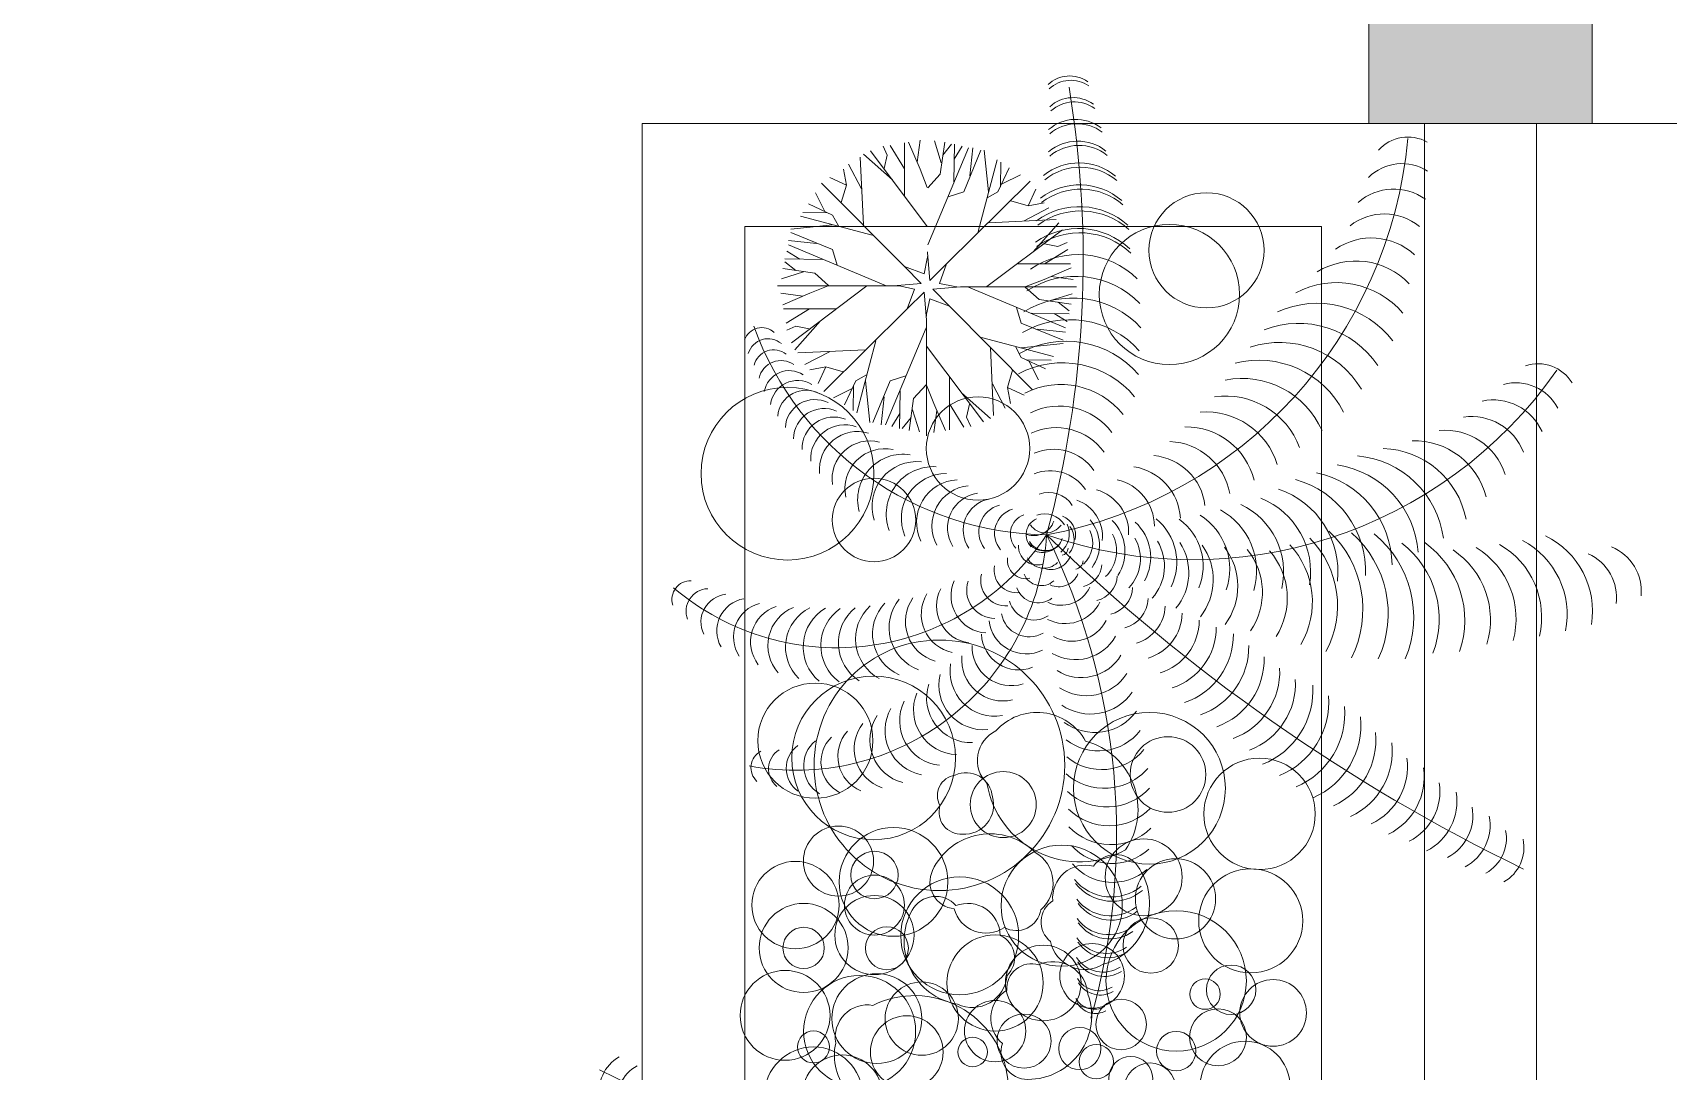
# Model space of a CAD drawing. Header units: millimetres. Extents: x 23333 to 28359, y 14545 to 18213.
# Drawn here: x 27346.5 to 27419.6, y 17262.9 to 17309.4 of the extents above; entities that cross this region are included whole.
import ezdxf

# ---------------------------------------------------------------- set-up
doc = ezdxf.new("R2010")
doc.units = ezdxf.units.MM
for name, color, linetype, lineweight in [('A-FURN', 9, 'Continuous', 13), ('VEGETAZIONE', 94, 'Continuous', 5), ('vetro', 140, 'Continuous', 15), ('Wall', 7, 'Continuous', 20)]:
    doc.layers.add(name, color=color, linetype=linetype, lineweight=lineweight)

msp = doc.modelspace()

# ---------------------------------------------------------------- hatches: boundary and pattern name
at = {"layer": 'Wall', "true_color": 0x636466}
h = msp.add_hatch(color=251, dxfattribs=at)
h.dxf.hatch_style = 1
h.paths.add_polyline_path([(27408.731, 17475.331), (27406.231, 17475.331), (27406.231, 17390.331), (27408.731, 17390.331)])
h.paths.add_polyline_path([(27416.231, 17475.331), (27413.731, 17475.331), (27413.731, 17390.331), (27416.231, 17390.331)])
h.paths.add_polyline_path([(27416.231, 17489.666), (27406.231, 17485.479), (27406.231, 17475.331), (27416.231, 17475.331)])
h.paths.add_polyline_path([(27416.231, 17310.331), (27406.231, 17310.331), (27406.231, 17305.331), (27408.731, 17305.331), (27416.231, 17305.331)])
h.paths.add_polyline_path([(27416.231, 16967.564), (27411.231, 16967.564), (27411.231, 16962.564), (27416.231, 16962.564)])
h.paths.add_polyline_path([(27411.231, 16967.564), (27406.231, 16967.564), (27406.231, 16962.564), (27411.231, 16962.564)])
h.paths.add_polyline_path([(28131.231, 17622.564), (28101.231, 17622.564), (28101.231, 17499.326), (28111.231, 17499.326), (28111.231, 17584.326), (28121.231, 17584.326), (28121.231, 17499.326), (28131.231, 17499.326)])
h.paths.add_polyline_path([(27346.481, 17395.331), (27346.481, 17390.331), (27406.231, 17390.331), (27406.231, 17485.479), (27403.163, 17484.194), (27402.481, 17395.331)])

# ---------------------------------------------------------------- linework, layer by layer
at = {"layer": 'A-FURN'}
for p, q in [((27373.731, 16967.564), (27373.731, 17305.331)), ((27408.731, 17305.331), (27373.731, 17305.331)), ((27408.731, 16967.564), (27408.731, 17305.331)), ((27378.334, 16972.17), (27378.334, 17300.728)), ((27404.128, 17300.728), (27378.334, 17300.728)), ((27404.128, 16972.17), (27404.128, 17300.728))]:
    msp.add_line(p, q, dxfattribs=at)
at = {"layer": 'VEGETAZIONE'}
for p, q in [((27384.698, 17303.905), (27384.519, 17304.319)), ((27385.464, 17303.299), (27384.829, 17304.348)), ((27385.464, 17302.086), (27385.464, 17304.459)), ((27386.165, 17303.281), (27385.644, 17304.494)), ((27386.035, 17303.602), (27386.165, 17304.587)), ((27387.116, 17303.57), (27386.813, 17304.547)), ((27387.069, 17303.065), (27387.273, 17304.499)), ((27387.18, 17303.912), (27387.576, 17304.401)), ((27387.676, 17302.722), (27387.705, 17304.401)), ((27387.687, 17303.733), (27388.043, 17304.319)), ((27383.639, 17300.792), (27383.493, 17303.823)), ((27384.927, 17302.803), (27383.639, 17303.952)), ((27386.491, 17300.728), (27383.949, 17304.109)), ((27384.568, 17303.31), (27384.698, 17303.905)), ((27386.51, 17299.903), (27388.329, 17304.238)), ((27388.119, 17302.266), (27388.888, 17304.14)), ((27388.393, 17302.983), (27388.521, 17304.238)), ((27388.76, 17300.49), (27389.617, 17303.7)), ((27389.221, 17302.266), (27389.028, 17304.14)), ((27389.763, 17302.494), (27389.78, 17303.602)), ((27382.873, 17302.576), (27382.124, 17302.914)), ((27382.124, 17302.914), (27382.124, 17302.914)), ((27382.873, 17302.576), (27382.743, 17303.281)), ((27383.541, 17302.401), (27382.971, 17303.503)), ((27386.491, 17302.465), (27386.165, 17303.281)), ((27386.51, 17302.445), (27387.069, 17303.065)), ((27389.652, 17302.266), (27390.159, 17303.342)), ((27389.844, 17302.625), (27390.655, 17303.032)), ((27381.896, 17301.416), (27381.488, 17302.226)), ((27385.464, 17298.926), (27381.765, 17302.657)), ((27382.645, 17301.795), (27382.873, 17302.576)), ((27387.355, 17299.056), (27391.086, 17302.755)), ((27387.419, 17302.054), (27388.119, 17302.266)), ((27389.174, 17302.005), (27389.652, 17302.266)), ((27391.004, 17301.647), (27391.343, 17302.397)), ((27391.343, 17302.397), (27391.343, 17302.397)), ((27382.026, 17301.334), (27380.918, 17301.351)), ((27382.254, 17301.223), (27381.179, 17301.73)), ((27390.223, 17301.875), (27391.004, 17301.647)), ((27390.83, 17300.979), (27391.931, 17301.549)), ((27391.004, 17301.647), (27391.71, 17301.777)), ((27382.254, 17300.792), (27380.38, 17300.599)), ((27384.03, 17300.331), (27380.82, 17301.188)), ((27382.515, 17300.745), (27382.254, 17301.223)), ((27389.221, 17300.881), (27392.252, 17301.028)), ((27391.232, 17299.594), (27392.38, 17300.881)), ((27381.537, 17299.964), (27380.282, 17300.092)), ((27384.617, 17298.081), (27380.282, 17299.9)), ((27382.254, 17299.69), (27380.38, 17300.459)), ((27389.156, 17298.03), (27392.538, 17300.572)), ((27391.739, 17299.952), (27392.334, 17299.822)), ((27392.334, 17299.822), (27392.748, 17300.001)), ((27381.798, 17299.247), (27380.12, 17299.276)), ((27380.608, 17298.751), (27380.12, 17299.148)), ((27380.788, 17299.258), (27380.201, 17299.614)), ((27382.466, 17298.99), (27382.254, 17299.69)), ((27386.344, 17298.605), (27386.49, 17299.29)), ((27386.501, 17299.55), (27386.603, 17298.307)), ((27391.727, 17299.056), (27392.777, 17299.692)), ((27380.951, 17298.687), (27379.973, 17298.384)), ((27381.456, 17298.64), (27380.022, 17298.845)), ((27382.075, 17298.081), (27381.456, 17298.64)), ((27386.214, 17298.174), (27385.464, 17298.926)), ((27385.464, 17298.926), (27386.344, 17298.605)), ((27386.603, 17298.307), (27387.355, 17299.056)), ((27387.355, 17299.056), (27387.034, 17298.176)), ((27390.515, 17299.056), (27392.888, 17299.056)), ((27391.71, 17298.355), (27392.923, 17298.877)), ((27392.031, 17298.486), (27393.016, 17298.355)), ((27385.138, 17298.071), (27379.794, 17298.071)), ((27380.919, 17297.606), (27379.933, 17297.736)), ((27381.239, 17297.736), (27380.027, 17297.215)), ((27383.793, 17298.062), (27380.411, 17295.52)), ((27382.055, 17298.062), (27381.239, 17297.736)), ((27384.971, 17298.073), (27386.214, 17298.174)), ((27385.915, 17297.915), (27385.23, 17298.061)), ((27385.594, 17297.036), (27385.915, 17297.915)), ((27386.346, 17297.785), (27385.594, 17297.036)), ((27386.448, 17296.542), (27386.346, 17297.785)), ((27387.979, 17298.019), (27386.735, 17297.918)), ((27386.735, 17297.918), (27387.485, 17297.165)), ((27387.034, 17298.176), (27387.719, 17298.03)), ((27388.015, 17298.02), (27393.156, 17298.02)), ((27388.332, 17298.011), (27392.667, 17296.192)), ((27390.874, 17298.011), (27391.493, 17297.451)), ((27390.894, 17298.03), (27391.71, 17298.355)), ((27391.999, 17297.404), (27392.976, 17297.708)), ((27382.434, 17297.036), (27380.062, 17297.036)), ((27381.222, 17297.036), (27380.172, 17296.4)), ((27385.594, 17297.036), (27381.863, 17293.337)), ((27386.605, 17297.486), (27386.459, 17296.801)), ((27387.485, 17297.165), (27386.605, 17297.486)), ((27387.485, 17297.165), (27391.184, 17293.434)), ((27390.483, 17297.101), (27390.695, 17296.402)), ((27391.493, 17297.451), (27392.927, 17297.247)), ((27392.341, 17297.34), (27392.83, 17296.944)), ((27380.615, 17296.27), (27380.201, 17296.09)), ((27381.717, 17296.498), (27380.569, 17295.21)), ((27381.21, 17296.139), (27380.615, 17296.27)), ((27386.449, 17296.506), (27386.449, 17291.365)), ((27390.695, 17296.402), (27392.569, 17295.632)), ((27391.151, 17296.845), (27392.83, 17296.816)), ((27392.162, 17296.833), (27392.748, 17296.478)), ((27384.189, 17295.602), (27383.332, 17292.391)), ((27386.44, 17296.188), (27384.621, 17291.854)), ((27388.919, 17295.76), (27392.129, 17294.903)), ((27390.695, 17295.3), (27392.569, 17295.492)), ((27391.412, 17296.128), (27392.667, 17295.999)), ((27383.729, 17295.21), (27380.697, 17295.064)), ((27382.12, 17295.113), (27381.018, 17294.542)), ((27386.458, 17295.364), (27389, 17291.983)), ((27389.31, 17295.3), (27389.457, 17292.268)), ((27390.434, 17295.347), (27390.695, 17294.868)), ((27390.695, 17294.868), (27391.77, 17294.361)), ((27390.923, 17294.758), (27392.031, 17294.74)), ((27381.945, 17294.445), (27381.239, 17294.314)), ((27381.945, 17294.445), (27381.606, 17293.695)), ((27382.726, 17294.216), (27381.945, 17294.445)), ((27383.775, 17294.086), (27383.297, 17293.825)), ((27385.53, 17294.037), (27384.83, 17293.825)), ((27387.485, 17294.006), (27387.485, 17291.633)), ((27390.304, 17294.297), (27390.076, 17293.516)), ((27391.053, 17294.676), (27391.461, 17293.866)), ((27381.606, 17293.695), (27381.606, 17293.695)), ((27383.105, 17293.467), (27382.294, 17293.06)), ((27383.297, 17293.825), (27382.79, 17292.75)), ((27383.186, 17293.597), (27383.169, 17292.489)), ((27383.729, 17293.825), (27383.921, 17291.951)), ((27384.83, 17293.825), (27384.061, 17291.951)), ((27385.274, 17293.369), (27385.244, 17291.691)), ((27386.44, 17293.646), (27385.88, 17293.027)), ((27386.458, 17293.627), (27386.784, 17292.81)), ((27388.023, 17293.289), (27389.31, 17292.14)), ((27389.408, 17293.691), (27389.978, 17292.589)), ((27390.076, 17293.516), (27390.206, 17292.81)), ((27390.076, 17293.516), (27390.825, 17293.178)), ((27384.556, 17293.108), (27384.428, 17291.854)), ((27385.88, 17293.027), (27385.676, 17291.593)), ((27386.784, 17292.81), (27387.306, 17291.598)), ((27387.485, 17292.793), (27388.12, 17291.744)), ((27388.381, 17292.781), (27388.251, 17292.187)), ((27390.825, 17293.178), (27390.825, 17293.178)), ((27385.262, 17292.359), (27384.906, 17291.772)), ((27385.769, 17292.18), (27385.373, 17291.691)), ((27385.833, 17292.522), (27386.136, 17291.544)), ((27386.915, 17292.49), (27386.784, 17291.505)), ((27388.251, 17292.187), (27388.43, 17291.773))]:
    msp.add_line(p, q, dxfattribs=at)
for points in [[(27395.352, 17272.848, 0.520567), (27393.568, 17277.7, 0.520567), (27389.554, 17278.159, 0.520567), (27389.159, 17275.823, 0.520567)], [(27389.404, 17275.212, -0.520567), (27388.06, 17273.546, -0.520567), (27387.057, 17274.823, -0.520567), (27387.731, 17276.183, -0.520567)], [(27391.322, 17272.72, -0.520567), (27391.571, 17270.166, -0.520567), (27389.936, 17269.372, -0.520567), (27387.697, 17270.209, -0.520567), (27386.726, 17271.922, -0.520567)], [(27394.357, 17267.722, -0.520567), (27392.003, 17268.745, -0.520567), (27392.103, 17270.56, -0.520567), (27393.923, 17272.11, -0.520567), (27395.892, 17272.127, -0.520567)], [(27387.843, 17265.939, 0.520567), (27390.063, 17267.227, 0.520567), (27389.755, 17269.018, 0.520567), (27387.768, 17270.348, 0.520567), (27385.811, 17270.138, 0.520567)], [(27393.673, 17266.39, 0.520567), (27391.469, 17267.705, 0.520567), (27390.053, 17266.565, 0.520567), (27389.856, 17264.183, 0.520567), (27390.99, 17262.574, 0.520567)], [(27390.09, 17262.592, -0.520567), (27385.108, 17261.211, -0.520567), (27382.395, 17264.203, -0.520567), (27384.061, 17265.887, -0.520567)]]:
    msp.add_lwpolyline(points, format="xyb", close=True, dxfattribs=at)
for centre, radius in [((27398.976, 17299.655), 2.577), ((27397.319, 17297.681), 3.136), ((27380.238, 17289.667), 3.864), ((27388.758, 17290.793), 2.313), ((27384.108, 17287.594), 1.867), ((27387.031, 17276.623), 5.603), ((27381.485, 17277.725), 2.574), ((27384.09, 17276.955), 3.661), ((27396.426, 17275.596), 3.394), ((27397.256, 17276.212), 1.692), ((27401.349, 17274.45), 2.491), ((27389.888, 17274.865), 1.477), ((27382.516, 17272.339), 1.569), ((27384.979, 17271.409), 2.433), ((27392.502, 17270.345), 2.711), ((27396.167, 17271.615), 1.72), ((27380.594, 17270.372), 1.953), ((27384.126, 17271.715), 1.061), ((27397.591, 17270.651), 1.792), ((27384.126, 17270.372), 1.342), ((27387.94, 17268.997), 2.636), ((27400.955, 17269.665), 2.327), ((27384.126, 17269.03), 1.77), ((27380.96, 17268.454), 1.992), ((27397.621, 17266.979), 3.139), ((27380.96, 17268.454), 0.924), ((27384.683, 17268.442), 0.96), ((27396.485, 17268.565), 1.239), ((27389.523, 17266.889), 2.152), ((27391.675, 17266.889), 1.691), ((27393.862, 17267.206), 1.445), ((27400.08, 17266.584), 1.106), ((27380.129, 17265.439), 2.01), ((27383.465, 17264.721), 2.504), ((27384.233, 17265.294), 2.009), ((27398.914, 17266.39), 0.68), ((27401.958, 17265.548), 1.491), ((27386.242, 17265.294), 1.638), ((27389.523, 17264.737), 1.372), ((27390.819, 17264.288), 1.211), ((27395.158, 17265.034), 1.13), ((27399.494, 17264.461), 1.273), ((27381.399, 17264.027), 0.715), ((27385.574, 17263.798), 1.625), ((27393.31, 17263.954), 0.943), ((27381.399, 17261.83), 2.197), ((27388.518, 17263.802), 0.66), ((27394.047, 17263.366), 0.769), ((27397.621, 17263.841), 0.879), ((27400.7, 17262.271), 2.009), ((27382.688, 17261.876), 1.793), ((27395.59, 17262.618), 0.982), ((27396.454, 17262.151), 1.159)]:
    msp.add_circle(centre, radius, dxfattribs=at)
for centre, radius, start, end in [((27392.858, 17306.049), 1.404, 54.91127, 133.65063), ((27392.911, 17305.856), 1.404, 54.91127, 133.65063), ((27346.328, 17299.244), 47.137, 344.85457, 9.41385), ((27393.01, 17304.94), 1.545, 53.72079, 132.46016), ((27393.063, 17304.748), 1.545, 53.72079, 132.46016), ((27393.133, 17303.66), 1.853, 52.53032, 131.26968), ((27393.186, 17303.467), 1.853, 52.53032, 131.26968), ((27388.191, 17306.47), 19.877, 280.54081, 354.74607), ((27393.218, 17302.517), 2.022, 51.33984, 130.07921), ((27393.271, 17302.324), 2.022, 51.33984, 130.07921), ((27407.986, 17302.947), 1.773, 60.75908, 138.15401), ((27393.282, 17301.024), 2.54, 50.14937, 128.88873), ((27407.719, 17301.405), 2.127, 57.39545, 134.79037), ((27393.335, 17300.831), 2.54, 50.14937, 128.88873), ((27393.305, 17299.718), 2.868, 48.95889, 127.69825), ((27393.358, 17299.525), 2.868, 48.95889, 127.69825), ((27407.354, 17299.987), 2.411, 54.03181, 131.42673), ((27393.293, 17298.39), 3.219, 47.76841, 126.50778), ((27393.346, 17298.197), 3.219, 47.76841, 126.50778), ((27393.256, 17297.303), 3.33, 46.57794, 125.3173), ((27406.928, 17298.804), 2.482, 50.66818, 128.0631), ((27393.309, 17297.11), 3.33, 46.57794, 125.3173), ((27406.363, 17297.373), 2.836, 47.30454, 124.69946), ((27386.058, 17299.382), 0.442, 347.9659, 0), ((27386.942, 17299.586), 0.442, 180, 184.66495), ((27393.226, 17295.681), 3.784, 45.38746, 124.12682), ((27405.657, 17295.861), 3.319, 43.9409, 121.33582), ((27393.124, 17294.492), 4, 44.19698, 122.93635), ((27384.935, 17298.513), 0.442, 270, 274.66495), ((27385.138, 17297.629), 0.442, 77.9659, 90), ((27387.811, 17298.463), 0.442, 257.9659, 270), ((27388.015, 17297.578), 0.442, 90, 94.66495), ((27404.803, 17294.31), 3.9, 40.57727, 117.97219), ((27392.997, 17293.352), 4.17, 43.00651, 121.74587), ((27403.918, 17293.031), 4.255, 37.21363, 114.60855), ((27379.089, 17295.383), 0.817, 47.69632, 161.04311), ((27392.034, 17301.079), 14.152, 199.8929, 269.1654), ((27386.007, 17296.506), 0.442, 0, 4.66495), ((27386.891, 17296.709), 0.442, 167.9659, 180), ((27392.865, 17292.383), 4.17, 41.81603, 120.5554), ((27403.103, 17292.132), 4.255, 33.84999, 111.24491), ((27379.37, 17294.779), 0.923, 49.96905, 163.31584), ((27392.699, 17291.324), 4.265, 40.62556, 119.36492), ((27402.236, 17291.281), 4.255, 30.48636, 107.88128), ((27379.623, 17294.295), 0.907, 52.24178, 165.58856), ((27401.32, 17290.484), 4.255, 27.12272, 104.51764), ((27379.946, 17293.729), 0.998, 54.5145, 167.86129), ((27380.319, 17293.14), 1.134, 56.78723, 170.13402), ((27392.54, 17290.456), 4.17, 39.43508, 118.17444), ((27398.373, 17305.697), 19.877, 250.77372, 324.97897), ((27413.807, 17292.811), 1.773, 30.99199, 108.38691), ((27380.696, 17292.604), 1.229, 59.05996, 172.40674), ((27381.069, 17292.123), 1.276, 61.33268, 174.67947), ((27392.465, 17290.118), 3.538, 38.2446, 116.98397), ((27400.574, 17290.023), 3.9, 23.75908, 101.15401), ((27412.809, 17291.605), 2.127, 27.62836, 105.02328), ((27381.463, 17291.658), 1.323, 63.60541, 176.9522), ((27381.876, 17291.21), 1.371, 65.87814, 179.22493), ((27392.386, 17289.731), 2.957, 37.05413, 115.79349), ((27399.818, 17289.595), 3.546, 20.39545, 97.79037), ((27411.789, 17290.555), 2.411, 24.26472, 101.65964), ((27382.307, 17290.781), 1.418, 68.15087, 181.49765), ((27382.799, 17290.329), 1.524, 70.42359, 183.77038), ((27398.955, 17289.095), 3.333, 17.03181, 94.42673), ((27410.831, 17289.74), 2.482, 20.90108, 98.296), ((27383.358, 17289.857), 1.694, 72.69632, 186.04311), ((27383.929, 17289.439), 1.694, 75.55346, 188.90025), ((27392.247, 17289.071), 2.654, 35.86365, 114.60301), ((27397.229, 17288.269), 2.836, 10.30454, 87.69946), ((27398.073, 17288.638), 3.12, 13.66818, 91.0631), ((27408.267, 17287.817), 3.319, 14.17381, 91.56873), ((27409.63, 17288.778), 2.836, 17.53745, 94.93237), ((27384.604, 17288.986), 1.8, 78.41061, 191.75739), ((27385.418, 17288.497), 2.042, 81.26775, 194.61454), ((27392.14, 17288.568), 2.19, 34.67317, 113.41254), ((27396.375, 17287.937), 2.553, 6.9409, 84.33582), ((27405.352, 17286.223), 4.255, 7.44654, 84.84146), ((27406.755, 17286.894), 3.9, 10.81017, 88.20509), ((27386.027, 17288.198), 2.011, 84.12489, 197.47168), ((27386.77, 17287.865), 2.117, 86.98204, 200.32882), ((27387.339, 17287.664), 2.011, 89.83918, 203.18597), ((27391.99, 17287.911), 1.887, 33.4827, 112.22206), ((27395.333, 17287.527), 2.482, 3.57727, 80.97219), ((27403.023, 17285.54), 4.255, 0.71926, 78.11419), ((27404.198, 17285.847), 4.255, 4.0829, 81.47782), ((27387.916, 17287.487), 1.905, 92.69632, 206.04311), ((27388.499, 17287.333), 1.8, 95.55346, 208.90025), ((27393.511, 17287.038), 1.986, 356.84999, 74.24491), ((27394.519, 17287.314), 2.127, 0.21363, 77.60855), ((27400.956, 17285.273), 3.9, 353.99199, 71.38691), ((27401.833, 17285.301), 4.255, 357.35563, 74.75055), ((27388.971, 17287.239), 1.573, 98.41061, 211.75739), ((27389.514, 17287.14), 1.418, 101.26775, 214.61454), ((27390.026, 17287.067), 1.229, 104.12489, 217.47168), ((27391.932, 17287.589), 1.236, 32.29222, 111.03159), ((27392.624, 17286.868), 1.702, 353.48636, 70.88128), ((27399.09, 17285.271), 3.333, 347.26472, 64.65964), ((27400.087, 17285.276), 3.546, 350.62836, 68.02328), ((27390.633, 17286.997), 1.134, 106.98204, 220.32882), ((27391.119, 17286.965), 0.915, 109.83918, 223.18597), ((27391.665, 17286.943), 0.756, 112.69632, 226.04311), ((27391.253, 17287.833), 0.938, 251.09367, 341.79065), ((27391.743, 17286.84), 1.03, 31.10175, 109.84111), ((27392.18, 17286.891), 0.945, 350.12272, 67.51764), ((27392.489, 17286.481), 1.702, 323.71926, 41.11419), ((27393.343, 17286.187), 1.986, 327.0829, 44.47782), ((27394.355, 17285.927), 2.127, 330.44654, 47.84146), ((27395.168, 17285.707), 2.482, 333.81017, 51.20509), ((27396.275, 17285.546), 2.553, 337.17381, 54.56873), ((27397.182, 17285.41), 2.836, 340.53745, 57.93237), ((27398.098, 17285.311), 3.12, 343.90108, 61.296), ((27382.441, 17293.126), 11.247, 229.56689, 326.56633), ((27380.603, 17287.648), 11.247, 259.33398, 356.33343), ((27391.794, 17287.849), 0.835, 214.83689, 324.09771), ((27391.645, 17287.081), 0.938, 249.47829, 340.17527), ((27448.674, 17345.379), 81.535, 225.79693, 244.18022), ((27364.793, 17273.555), 30.162, 344.15666, 26.32186), ((27391.774, 17286.977), 1.068, 310.33432, 23.84952), ((27392.115, 17286.721), 0.945, 320.35563, 37.75055), ((27392.607, 17286.565), 1.282, 312.25098, 25.76619), ((27393.351, 17286.217), 1.602, 314.16765, 27.68286), ((27394.153, 17285.864), 1.869, 316.08432, 29.59952), ((27400.567, 17283.759), 4.273, 331.41765, 44.93286), ((27401.163, 17283.591), 4.807, 333.33432, 46.84952), ((27402.296, 17283.404), 4.807, 335.25098, 48.76619), ((27403.436, 17283.255), 4.807, 337.16765, 50.68286), ((27412.501, 17283.526), 3.739, 350.58432, 64.09952), ((27391.401, 17286.418), 0.835, 176.98647, 286.24728), ((27391.745, 17287.152), 0.938, 219.71119, 310.40817), ((27391.78, 17287.06), 0.835, 210.79523, 320.05604), ((27392.015, 17286.319), 0.938, 247.8629, 338.55988), ((27392.443, 17286.362), 0.355, 282.23584, 354.59109), ((27394.963, 17285.531), 2.136, 318.00098, 31.51619), ((27395.73, 17285.232), 2.457, 319.91765, 33.43286), ((27396.606, 17284.92), 2.671, 321.83432, 35.34952), ((27397.49, 17284.631), 2.884, 323.75098, 37.26619), ((27398.434, 17284.353), 3.044, 325.66765, 39.18286), ((27399.386, 17284.102), 3.205, 327.58432, 41.09952), ((27399.975, 17283.929), 3.739, 329.50098, 43.01619), ((27405.113, 17283.158), 4.273, 339.08432, 52.59952), ((27406.259, 17283.104), 4.273, 341.00098, 54.51619), ((27407.938, 17283.138), 3.739, 342.91765, 56.43286), ((27409.083, 17283.177), 3.739, 344.83432, 58.34952), ((27410.226, 17283.255), 3.739, 346.75098, 60.26619), ((27411.366, 17283.372), 3.739, 348.66765, 62.18286), ((27415.179, 17284.133), 2.136, 352.50098, 66.01619), ((27416.286, 17284.414), 2.136, 354.41765, 67.93286), ((27390.483, 17285.346), 1.002, 168.90313, 278.16395), ((27390.906, 17285.803), 0.835, 172.9448, 282.20561), ((27391.711, 17286.273), 0.835, 206.75356, 316.01437), ((27393.036, 17285.807), 0.426, 282.85652, 355.21178), ((27393.234, 17285.661), 1.065, 283.47721, 355.83247), ((27375.904, 17284.041), 0.835, 88.0698, 197.33061), ((27376.705, 17283.519), 1.002, 92.11147, 201.37228), ((27388.575, 17283.754), 1.67, 152.73647, 261.99728), ((27389.22, 17284.209), 1.67, 156.77813, 266.03895), ((27389.505, 17284.449), 1.253, 160.8198, 270.08061), ((27390.007, 17284.883), 1.128, 164.86147, 274.12228), ((27391.447, 17284.887), 1.002, 198.67023, 307.93104), ((27391.587, 17285.494), 0.835, 202.71189, 311.97271), ((27392.48, 17285.183), 1.406, 244.63213, 335.32911), ((27392.364, 17285.547), 0.938, 246.24752, 336.9445), ((27393.783, 17285.164), 1.207, 284.0979, 356.45316), ((27394.362, 17284.647), 1.314, 284.71859, 357.07385), ((27377.621, 17283.028), 1.253, 96.15313, 205.41395), ((27378.539, 17282.635), 1.462, 100.1948, 209.45561), ((27379.367, 17282.361), 1.545, 104.23647, 213.49728), ((27386.046, 17282.5), 2.005, 136.5698, 245.83061), ((27386.786, 17282.78), 2.005, 140.61147, 249.87228), ((27387.35, 17283.048), 1.838, 144.65313, 253.91395), ((27387.974, 17283.382), 1.754, 148.6948, 257.95561), ((27391.263, 17284.249), 1.128, 194.62856, 303.88937), ((27392.657, 17284.695), 1.735, 243.01675, 333.71373), ((27394.946, 17284.135), 1.421, 285.33928, 357.69454), ((27380.255, 17282.141), 1.67, 108.27813, 217.53895), ((27381.199, 17281.985), 1.838, 112.3198, 221.58061), ((27382.112, 17281.913), 1.963, 116.36147, 225.62228), ((27382.945, 17281.916), 2.005, 120.40313, 229.66395), ((27383.734, 17281.979), 2.005, 124.4448, 233.70561), ((27384.516, 17282.098), 2.005, 128.48647, 237.74728), ((27385.288, 17282.272), 2.005, 132.52813, 241.78895), ((27390.914, 17283.274), 1.67, 186.54523, 295.80604), ((27391.043, 17283.623), 1.253, 190.58689, 299.84771), ((27392.96, 17283.905), 1.735, 241.40136, 332.09834), ((27395.352, 17283.798), 1.776, 285.95997, 358.31523), ((27395.758, 17283.462), 2.131, 286.58066, 358.93592), ((27396.166, 17283.127), 2.486, 287.20135, 359.55661), ((27390.58, 17282.558), 1.67, 182.50356, 291.76437), ((27393.117, 17283.411), 2.063, 239.78598, 330.48296), ((27396.575, 17282.795), 2.841, 287.82204, 0.1773), ((27396.985, 17282.463), 3.196, 288.44273, 0.79799), ((27390.243, 17281.937), 1.754, 178.46189, 287.72271), ((27397.67, 17281.907), 3.196, 289.06342, 1.41868), ((27389.511, 17280.825), 2.005, 170.37856, 279.63937), ((27389.868, 17281.338), 1.838, 174.42023, 283.68104), ((27393.384, 17282.609), 2.063, 238.17059, 328.86757), ((27398.36, 17281.358), 3.196, 289.68411, 2.03937), ((27399.057, 17280.817), 3.196, 290.3048, 2.66006), ((27388.463, 17279.64), 2.005, 162.29523, 271.55604), ((27389.008, 17280.214), 2.005, 166.33689, 275.59771), ((27393.598, 17281.888), 2.156, 236.55521, 327.25219), ((27399.759, 17280.283), 3.196, 290.92549, 3.28074), ((27400.184, 17279.972), 3.551, 291.54618, 3.90143), ((27387.259, 17278.614), 2.005, 154.21189, 263.47271), ((27387.879, 17279.106), 2.005, 158.25356, 267.51437), ((27393.794, 17281.162), 2.25, 234.93983, 325.6368), ((27400.895, 17279.45), 3.551, 292.16687, 4.52212), ((27385.885, 17277.751), 1.963, 146.12856, 255.38937), ((27386.606, 17278.168), 2.005, 150.17023, 259.43104), ((27393.984, 17280.387), 2.297, 233.32444, 324.02142), ((27401.612, 17278.937), 3.551, 292.78756, 5.14281), ((27402.335, 17278.431), 3.551, 293.40825, 5.7635), ((27384.159, 17277.027), 1.67, 138.04523, 247.30604), ((27385.056, 17277.361), 1.838, 142.08689, 251.34771), ((27394.154, 17279.607), 2.344, 231.70906, 322.40603), ((27403.355, 17277.731), 3.196, 294.02894, 6.38419), ((27379.439, 17276.516), 0.835, 117.83689, 227.09771), ((27380.393, 17276.461), 1.002, 121.87856, 231.13937), ((27381.432, 17276.49), 1.253, 125.92023, 235.18104), ((27382.424, 17276.604), 1.462, 129.96189, 239.22271), ((27383.279, 17276.777), 1.545, 134.00356, 243.26437), ((27394.293, 17278.868), 2.438, 230.09367, 320.79065), ((27404.09, 17277.244), 3.196, 294.64963, 7.00488), ((27394.405, 17278.173), 2.578, 228.47829, 319.17527), ((27405.127, 17276.569), 2.841, 295.27032, 7.62557), ((27405.875, 17276.101), 2.841, 295.89101, 8.24626), ((27406.929, 17275.453), 2.486, 296.5117, 8.86695), ((27394.523, 17277.336), 2.578, 226.8629, 317.55988), ((27407.689, 17275.005), 2.486, 297.13239, 9.48764), ((27394.618, 17276.496), 2.578, 225.24752, 315.9445), ((27408.758, 17274.382), 2.131, 297.75308, 10.10833), ((27409.53, 17273.954), 2.131, 298.37377, 10.72902), ((27394.689, 17275.654), 2.578, 223.63213, 314.32911), ((27410.614, 17273.358), 1.776, 298.99446, 11.34971), ((27394.747, 17274.671), 2.438, 222.01675, 312.71373), ((27411.397, 17272.95), 1.776, 299.61515, 11.9704), ((27394.77, 17273.732), 2.344, 220.40136, 311.09834), ((27394.714, 17272.845), 2.11, 218.78598, 309.48296), ((27394.767, 17272.653), 2.11, 218.78598, 309.48296), ((27394.675, 17271.766), 1.875, 217.17059, 307.86757), ((27394.728, 17271.574), 1.875, 217.17059, 307.86757), ((27394.601, 17270.783), 1.735, 215.55521, 306.25219), ((27394.654, 17270.59), 1.735, 215.55521, 306.25219), ((27394.496, 17269.802), 1.594, 213.93983, 304.6368), ((27394.549, 17269.609), 1.594, 213.93983, 304.6368), ((27394.355, 17268.778), 1.406, 212.32444, 303.02142), ((27394.409, 17268.585), 1.406, 212.32444, 303.02142), ((27394.169, 17267.666), 1.125, 210.70906, 301.40603), ((27394.222, 17267.473), 1.125, 210.70906, 301.40603), ((27393.957, 17266.653), 0.938, 209.09367, 299.79065), ((27394.01, 17266.461), 0.938, 209.09367, 299.79065), ((27373.592, 17262.044), 1.776, 119.61515, 191.9704), ((27336.314, 17189.615), 81.535, 45.79693, 64.18022), ((27374.374, 17261.636), 1.776, 118.99446, 191.34971)]:
    msp.add_arc(centre, radius, start, end, dxfattribs=at)
at = {"layer": 'vetro'}
for p, q in [((27408.731, 17305.331), (27408.731, 16967.564)), ((27413.731, 17305.331), (27413.731, 16967.564))]:
    msp.add_line(p, q, dxfattribs=at)
at = {"layer": 'Wall'}
for p, q in [((27406.231, 17310.331), (27406.231, 17305.331)), ((27416.231, 17310.331), (27416.231, 17305.331)), ((27406.231, 17305.331), (27781.231, 17305.331))]:
    msp.add_line(p, q, dxfattribs=at)

doc.saveas('drawing.dxf')
